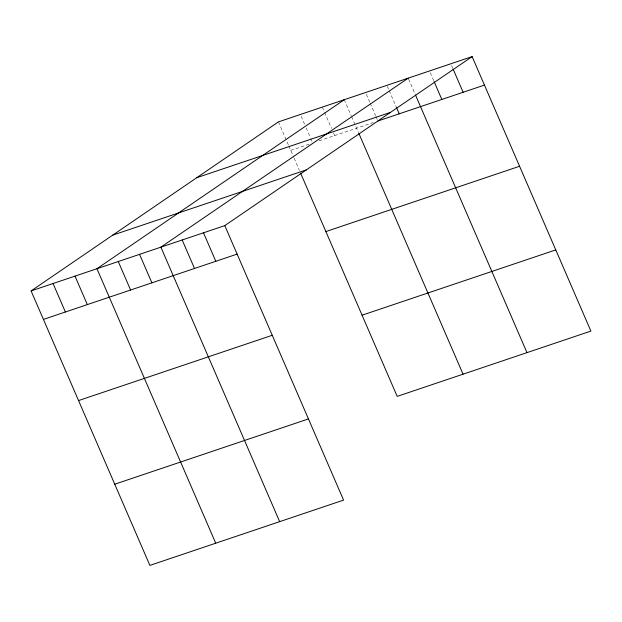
<?xml version="1.0" encoding="UTF-8"?>
<svg xmlns="http://www.w3.org/2000/svg" width="622" height="622" viewBox="0 0 622 622"><rect width="100%" height="100%" fill="white"/><g stroke="black" fill="none" stroke-linecap="round" stroke-linejoin="round"><path stroke-width="0.47" stroke-dasharray="3.11 2.33" d="M290.746 150.384L309.041 144.218M319.102 140.829L373.472 122.495M451.588 65.567L452.738 68.233M430.276 72.751L433.744 80.759M408.584 79.041L415.131 94.171M387.281 86.225L388.82 89.786M389.209 90.672L396.136 106.696M366.358 94.295L369.826 102.311M370.207 103.198L375.602 115.661M375.991 116.547L377.531 120.108M344.277 99.699L351.212 115.723M351.601 116.609L358.497 132.548M322.328 107.101L324.256 111.548M324.637 112.442L331.573 128.466M333.501 132.914L334.652 135.588M301.149 116.275L304.609 124.291M306.156 127.852L310.394 137.641M310.775 138.535L312.314 142.096M278.423 121.896L288.437 145.043M288.826 145.937L293.771 157.366M294.152 158.237L299.439 170.459"/><path stroke-width="0.93" d="M472.121 56.602L224.799 225.615L343.577 500.104L149.879 565.398L31.1 290.917L278.423 121.896L472.121 56.602L590.9 331.083L397.201 396.385L300.574 173.079M344.277 99.699L96.954 268.712L215.733 543.193M408.203 78.154L160.88 247.167L279.659 521.648M196.809 177.674L390.507 112.38M377.912 121.002L484.445 85.09M112.714 235.139L306.413 169.845M31.1 290.917L224.799 225.615M43.423 319.397L237.122 254.103M325.881 231.563L519.58 166.268M78.559 400.576L272.257 335.281M362.074 315.198L555.773 249.904M114.751 484.219L308.45 418.925M453.127 69.128L463.141 92.274M434.133 81.653L441.838 99.458M415.519 95.065L526.982 352.635M396.525 107.59L399.223 113.818M358.871 133.419L463.056 374.18M203.495 232.799L215.818 261.287M182.184 239.983L194.515 268.471M139.569 254.351L151.9 282.831M118.266 261.528L130.589 290.015M75.005 276.114L87.329 304.601M53.049 283.515L65.38 312.003"/></g></svg>
